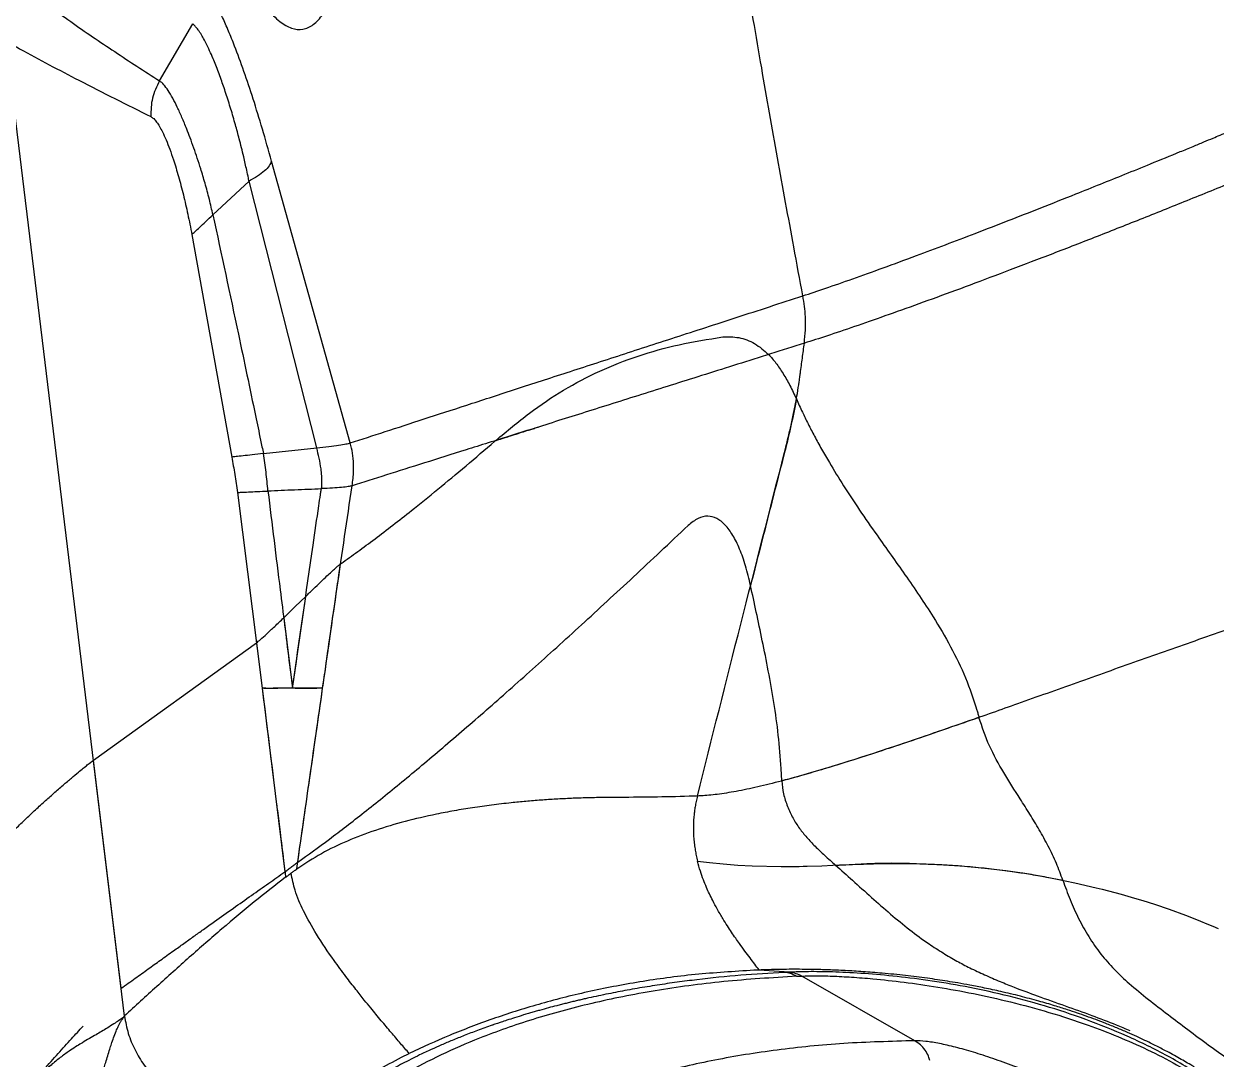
# Model space of a CAD drawing. Extents: x 943 to 1030, y 781 to 934.
# Drawn here: x 951.5 to 961.41, y 828.39 to 836.98 of the extents above; entities that cross this region are included whole.
import ezdxf

# ---------------------------------------------------------------- set-up
doc = ezdxf.new("R2010")
doc.units = 0
doc.header["$MEASUREMENT"] = 0
doc.layers.add('1', color=4, linetype='Continuous')

# ---------------------------------------------------------------- blocks, each defined once
blk = doc.blocks.new('AIRA')
at = {"layer": '1', "color": 3, "linetype": 'Continuous', "lineweight": 25}
for p, q in [((9.4543, 33.3435), (9.7304, 33.8169)), ((9.1633, 25.5773), (8.1803, 33.6719)), ((11.039, 30.3366), (10.3841, 32.6771)), ((10.1977, 32.5111), (9.898, 32.2309)), ((10.7598, 30.2957), (10.1977, 32.5111)), ((9.7225, 32.067), (10.054, 30.2195)), ((10.3169, 30.2479), (10.7598, 30.2957)), ((10.103, 29.9256), (10.3067, 28.2988)), ((10.559, 28.2988), (10.6685, 29.0619)), ((10.4856, 28.8843), (10.4939, 28.8924)), ((10.4856, 28.8843), (10.559, 28.2988)), ((8.9053, 27.7016), (10.2595, 28.6769)), ((10.2595, 28.6769), (10.3067, 28.2988)), ((10.3067, 28.2988), (10.4963, 26.7754)), ((9.1354, 25.8075), (8.9053, 27.7016)), ((14.6222, 27.5298), (14.6169, 27.6324)), ((14.6851, 25.9416), (14.6423, 25.9395)), ((14.7464, 25.9076), (14.7898, 25.9095)), ((15.7286, 25.3722), (14.7899, 25.9096)), ((9.1632, 25.578), (9.1486, 25.5635)), ((11.4642, 25.2351), (11.5277, 25.2662))]:
    blk.add_line(p, q, dxfattribs=at)
at = {"layer": '1', "color": 3, "linetype": 'Continuous', "lineweight": 25, "flags": 128}
for points in [[(10.4939, 28.8924), (10.5812, 28.9771), (10.6685, 29.0619)], [(13.9231, 26.864), (14.0223, 26.8524), (14.1357, 26.8408), (14.2579, 26.8308), (14.378, 26.8237), (14.617, 26.8182), (14.6463, 26.8183), (14.676, 26.8184), (14.7063, 26.8188), (14.7371, 26.8192), (14.7684, 26.8198), (14.8003, 26.8206), (14.8327, 26.8215), (14.9551, 26.8256), (15.0462, 26.8293), (15.1028, 26.8317), (15.1175, 26.8323), (15.1214, 26.8325), (15.1225, 26.8326), (15.1228, 26.8326), (15.1229, 26.8326), (15.123, 26.8326), (15.123, 26.8326), (15.123, 26.8326), (15.123, 26.8326), (15.123, 26.8326), (15.123, 26.8326), (15.123, 26.8326), (15.123, 26.8326), (15.3025, 26.8393), (15.4719, 26.8433), (15.653, 26.844), (15.7703, 26.842), (15.8525, 26.8394), (15.9665, 26.8342), (16.1129, 26.8246), (16.3092, 26.8067), (16.4846, 26.7856), (16.6384, 26.7631), (16.7702, 26.7409), (16.8958, 26.7175), (17.0567, 26.6843), (17.2353, 26.6429), (17.285, 26.6306), (17.336, 26.6175), (17.3881, 26.6037), (17.4415, 26.5891), (17.4962, 26.5737), (17.552, 26.5574), (17.6229, 26.536), (17.7187, 26.5055), (17.8394, 26.4646), (17.9761, 26.4147), (18.0404, 26.3898), (18.0998, 26.366), (18.154, 26.3436), (18.2032, 26.3226), (18.2473, 26.3033)], [(14.6851, 25.9417), (14.5599, 25.9506), (14.4346, 25.9596)]]:
    blk.add_lwpolyline(points, dxfattribs=at)
at = {"layer": '1', "color": 3, "linetype": 'Continuous', "lineweight": 25}
for points, knots in [([(9.5517, 36.1728), (9.5796, 36.0433), (9.6352, 35.7852), (9.728, 35.4239), (9.8257, 35.0876), (9.9278, 34.7815), (10.0328, 34.5096), (10.1391, 34.2757), (10.2455, 34.0828), (10.3506, 33.9335), (10.4531, 33.8299), (10.5518, 33.7731), (10.6455, 33.7643), (10.733, 33.8033), (10.813, 33.8895), (10.8846, 34.022), (10.9467, 34.1992), (10.9985, 34.4176), (11.039, 34.6758), (11.0675, 34.9696), (11.0841, 35.2952), (11.0883, 35.6481), (11.0802, 36.0235), (11.0599, 36.4164), (11.0289, 36.8214), (10.9992, 37.0967), (10.9844, 37.2344)], [0, 0, 0, 0, 0.041918, 0.083555, 0.125087, 0.166849, 0.208535, 0.250098, 0.291827, 0.333521, 0.375107, 0.416819, 0.458521, 0.500124, 0.54182, 0.583519, 0.625153, 0.666897, 0.708426, 0.750188, 0.791792, 0.833475, 0.875197, 0.916725, 0.958348, 1, 1, 1, 1]), ([(14.7981, 31.5579), (14.7729, 31.6934), (14.7019, 32.0753), (14.587, 32.706), (14.4753, 33.336), (14.3432, 34.1026), (14.2116, 34.8999), (14.0983, 35.6386), (14.0436, 36.0138), (14.0289, 36.1158), (14.0244, 36.1469), (14.023, 36.157), (14.0225, 36.1607)], [0, 0, 0, 0, 0.088778, 0.250206, 0.412529, 0.500272, 0.750194, 0.931499, 0.97985, 0.99345, 0.997606, 1, 1, 1, 1]), ([(10.3841, 32.6771), (10.3591, 32.767), (10.3093, 32.9464), (10.2323, 33.1953), (10.155, 33.4266), (10.0865, 33.6125), (10.0276, 33.7586), (9.9781, 33.8707), (9.922, 33.9848), (9.8609, 34.0909), (9.8207, 34.1338), (9.8009, 34.1549)], [0, 0, 0, 0, 0.1255704, 0.2504868, 0.3749645, 0.5002854, 0.5838086, 0.6671868, 0.7503629, 0.876941, 1, 1, 1, 1]), ([(8.3272, 34.0658), (8.3979, 34.0334), (8.5396, 33.9686), (8.7146, 33.8343), (8.8981, 33.7093), (9.0814, 33.5858), (9.2667, 33.4639), (9.3918, 33.3836), (9.4543, 33.3435)], [0, 0, 0, 0, 0.1663231, 0.3330883, 0.4995821, 0.6663226, 0.8331321, 1, 1, 1, 1]), ([(10.1977, 32.5111), (10.1977, 32.5111), (10.1976, 32.5113), (10.1975, 32.5119), (10.197, 32.5139), (10.1955, 32.5216), (10.1893, 32.5516), (10.1754, 32.6175), (10.1503, 32.7278), (10.1189, 32.8542), (10.0831, 32.9863), (10.0529, 33.09), (10.0265, 33.1754), (10.0058, 33.2393), (9.9856, 33.2994), (9.9648, 33.3587), (9.9435, 33.4166), (9.9212, 33.4742), (9.8969, 33.5339), (9.8694, 33.5968), (9.841, 33.6559), (9.8142, 33.706), (9.7927, 33.7414), (9.7727, 33.7707), (9.7578, 33.7896), (9.743, 33.8058), (9.7352, 33.8127), (9.7304, 33.8169)], [0, 0, 0, 0, 0.00003, 0.000268, 0.000915, 0.003249, 0.012233, 0.047685, 0.106696, 0.189285, 0.257305, 0.335628, 0.37733, 0.419163, 0.461052, 0.499544, 0.544483, 0.589181, 0.633703, 0.692057, 0.757152, 0.810011, 0.86229, 0.896501, 0.943228, 0.964698, 1, 1, 1, 1]), ([(14.7981, 31.5578), (14.8594, 31.5783), (14.9823, 31.6192), (15.2077, 31.6979), (15.4602, 31.7885), (15.7205, 31.8843), (15.9786, 31.9812), (16.2325, 32.078), (16.4973, 32.1804), (16.7765, 32.2896), (17.0338, 32.3916), (17.2677, 32.4852), (17.4751, 32.5688), (17.6955, 32.6584), (17.8851, 32.736), (18.0334, 32.797), (18.1243, 32.8346), (18.1993, 32.8656), (18.2899, 32.9033), (18.3906, 32.9452), (18.5037, 32.9925), (18.6527, 33.0549), (18.8382, 33.1331), (19.0691, 33.2313), (19.2924, 33.3269), (19.5199, 33.4252), (19.746, 33.5238), (19.9736, 33.624), (20.1241, 33.6912), (20.1997, 33.7249)], [0, 0, 0, 0, 0.062361, 0.124987, 0.187487, 0.249969, 0.299871, 0.34873, 0.400256, 0.449317, 0.499954, 0.534926, 0.568701, 0.603905, 0.643702, 0.660783, 0.675294, 0.687248, 0.696568, 0.718418, 0.734945, 0.74999, 0.788504, 0.821849, 0.857845, 0.892648, 0.928109, 0.963877, 1, 1, 1, 1]), ([(8.1843, 33.6695), (8.2203, 33.6496), (8.4205, 33.5393), (8.8202, 33.3259), (9.183, 33.1458), (9.3823, 33.0469)], [0, 0, 0, 0, 0.0899966, 0.4999915, 1, 1, 1, 1]), ([(9.898, 32.2309), (9.8882, 32.274), (9.8679, 32.364), (9.8334, 32.4917), (9.7995, 32.6052), (9.768, 32.7023), (9.7385, 32.7884), (9.7092, 32.8686), (9.6763, 32.9541), (9.6407, 33.0402), (9.6019, 33.1261), (9.5635, 33.202), (9.5262, 33.2647), (9.4897, 33.3155), (9.4662, 33.3341), (9.4543, 33.3435)], [0, 0, 0, 0, 0.080133, 0.167371, 0.250016, 0.312559, 0.375037, 0.441806, 0.500054, 0.58533, 0.668657, 0.750059, 0.835642, 0.916675, 1, 1, 1, 1]), ([(20.267, 33.3168), (20.1353, 33.2581), (19.8717, 33.1408), (19.4692, 32.966), (19.0648, 32.7933), (18.6606, 32.6238), (18.2594, 32.4583), (17.8638, 32.2978), (17.4764, 32.1432), (17.0999, 31.9953), (16.737, 31.8551), (16.3903, 31.7234), (16.0626, 31.6012), (15.7568, 31.4894), (15.4754, 31.3887), (15.222, 31.3005), (14.9959, 31.224), (14.8724, 31.1845), (14.8106, 31.1647)], [0, 0, 0, 0, 0.0625, 0.125002, 0.187503, 0.250005, 0.312506, 0.375008, 0.43751, 0.500011, 0.562511, 0.625012, 0.687511, 0.75001, 0.812508, 0.875006, 0.937503, 1, 1, 1, 1]), ([(9.3823, 33.0469), (9.3901, 33.042), (9.4059, 33.0318), (9.4301, 33.003), (9.4545, 32.9658), (9.4807, 32.9169), (9.5093, 32.8542), (9.5399, 32.7761), (9.5746, 32.6754), (9.6127, 32.5497), (9.6524, 32.3983), (9.6898, 32.2376), (9.7116, 32.1238), (9.7225, 32.067)], [0, 0, 0, 0, 0.0612389, 0.1249774, 0.1862388, 0.2499844, 0.3300123, 0.4131454, 0.5000104, 0.623411, 0.7500129, 0.8750136, 1, 1, 1, 1]), ([(10.3841, 32.6771), (10.3788, 32.6641), (10.3682, 32.6379), (10.3276, 32.5952), (10.2717, 32.552), (10.2222, 32.5246), (10.1977, 32.5111)], [0, 0, 0, 0, 0.247432, 0.500009, 0.752581, 1, 1, 1, 1]), ([(9.7225, 32.067), (9.7305, 32.0744), (9.7464, 32.0893), (9.7871, 32.1272), (9.8375, 32.1744), (9.8774, 32.2118), (9.898, 32.2309)], [0, 0, 0, 0, 0.250695, 0.500146, 0.743612, 1, 1, 1, 1]), ([(9.898, 32.2309), (9.9685, 31.9007), (10.0873, 31.3453), (10.2185, 30.7214), (10.2873, 30.3905), (10.3091, 30.2854), (10.3169, 30.2479)], [0, 0, 0, 0, 0.500044, 0.841135, 0.943343, 1, 1, 1, 1]), ([(11.039, 30.3366), (11.1337, 30.3674), (11.3229, 30.4288), (11.6465, 30.534), (12.0003, 30.649), (12.3877, 30.775), (12.8059, 30.911), (13.2544, 31.0567), (13.7339, 31.2124), (14.2445, 31.3781), (14.6135, 31.4979), (14.7981, 31.5578)], [0, 0, 0, 0, 0.112201, 0.224299, 0.336364, 0.448474, 0.560542, 0.670454, 0.780281, 0.890102, 1, 1, 1, 1]), ([(14.8106, 31.1647), (14.8167, 31.2378), (14.8276, 31.3693), (14.8072, 31.4999), (14.7981, 31.5578)], [0, 0, 0, 0, 0.555933, 1, 1, 1, 1]), ([(12.2472, 30.3572), (12.3402, 30.435), (12.5273, 30.5914), (12.8085, 30.7802), (13.1066, 30.9376), (13.4254, 31.0624), (13.7657, 31.1591), (14.0104, 31.1975), (14.133, 31.2168)], [0, 0, 0, 0, 0.164963, 0.331987, 0.500027, 0.6663, 0.832711, 1, 1, 1, 1]), ([(14.133, 31.2168), (14.1773, 31.2178), (14.2659, 31.2199), (14.4013, 31.1694), (14.4764, 31.1039), (14.514, 31.0713)], [0, 0, 0, 0, 0.33286, 0.66669, 1, 1, 1, 1]), ([(14.8106, 31.1647), (14.6228, 31.1055), (14.2473, 30.9873), (13.7287, 30.824), (13.2423, 30.6708), (12.7907, 30.5285), (12.3752, 30.3976), (11.9948, 30.2776), (11.649, 30.1685), (11.3323, 30.0686), (11.1467, 30.01), (11.0539, 29.9807)], [0, 0, 0, 0, 0.11193, 0.223759, 0.335594, 0.447517, 0.559594, 0.669691, 0.779744, 0.889826, 1, 1, 1, 1]), ([(14.7773, 30.9161), (14.7828, 30.9577), (14.794, 31.0408), (14.8051, 31.1234), (14.8106, 31.1647)], [0, 0, 0, 0, 0.4999979, 1, 1, 1, 1]), ([(14.514, 31.0713), (14.5342, 31.0483), (14.5753, 31.0019), (14.6337, 30.9146), (14.6911, 30.8158), (14.7265, 30.7401), (14.7441, 30.7023)], [0, 0, 0, 0, 0.247064, 0.49993, 0.750662, 1, 1, 1, 1]), ([(14.6459, 30.2588), (14.6467, 30.2617), (14.6602, 30.3148), (14.6819, 30.4032), (14.7057, 30.5088), (14.7287, 30.6182), (14.7487, 30.7241), (14.765, 30.828), (14.7725, 30.8812), (14.7758, 30.9056), (14.7769, 30.9134), (14.7773, 30.9161)], [0, 0, 0, 0, 0.013897, 0.250017, 0.412563, 0.500037, 0.749994, 0.890897, 0.965348, 0.98765, 1, 1, 1, 1]), ([(14.7441, 30.7023), (14.7296, 30.6271), (14.7005, 30.4768), (14.6641, 30.3314), (14.6459, 30.2588)], [0, 0, 0, 0, 0.499929, 1, 1, 1, 1]), ([(14.7441, 30.7023), (14.7603, 30.6663), (14.7909, 30.5986), (14.8412, 30.4947), (14.894, 30.3921), (14.9528, 30.285), (15.0312, 30.1493), (15.1343, 29.9818), (15.2667, 29.7802), (15.4005, 29.5876), (15.5286, 29.4082), (15.6474, 29.2408), (15.7652, 29.0704), (15.8947, 28.8727), (16.027, 28.6479), (16.1547, 28.3901), (16.214, 28.2088), (16.2435, 28.1186)], [0, 0, 0, 0, 0.054756, 0.103094, 0.15154, 0.200248, 0.250309, 0.333001, 0.416174, 0.500088, 0.563711, 0.625247, 0.689361, 0.750619, 0.835106, 0.917933, 1, 1, 1, 1]), ([(12.2472, 30.3572), (12.2534, 30.3591), (12.2682, 30.3638), (12.2944, 30.3721), (12.3286, 30.3828), (12.3654, 30.3944), (12.4107, 30.4086), (12.4611, 30.4245), (12.5129, 30.4409), (12.5571, 30.4548), (12.5837, 30.4632), (12.598, 30.4678), (12.5998, 30.4683)], [0, 0, 0, 0, 0.054012, 0.13067, 0.229972, 0.351919, 0.448437, 0.618379, 0.780143, 0.882858, 0.985574, 1, 1, 1, 1]), ([(10.7598, 30.2957), (10.7944, 30.2995), (10.8634, 30.3072), (10.945, 30.3182), (11.0079, 30.3285), (11.0287, 30.3339), (11.039, 30.3366)], [0, 0, 0, 0, 0.249979, 0.4999851, 0.749999, 1, 1, 1, 1]), ([(10.9625, 29.335), (11.008, 29.3675), (11.0985, 29.4322), (11.2423, 29.5391), (11.3908, 29.6525), (11.5634, 29.7879), (11.7641, 29.9503), (11.9942, 30.1411), (12.1587, 30.2816), (12.2394, 30.3506)], [0, 0, 0, 0, 0.128135, 0.254612, 0.379459, 0.502691, 0.670299, 0.8383, 1, 1, 1, 1]), ([(11.0539, 29.9807), (11.0569, 30.0012), (11.0627, 30.0414), (11.0664, 30.1018), (11.0662, 30.1716), (11.0597, 30.2518), (11.0459, 30.3084), (11.039, 30.3366)], [0, 0, 0, 0, 0.171561, 0.336655, 0.500233, 0.750658, 1, 1, 1, 1]), ([(10.3169, 30.2479), (10.285, 30.2444), (10.2213, 30.2376), (10.1454, 30.2294), (10.0862, 30.223), (10.0647, 30.2206), (10.054, 30.2195)], [0, 0, 0, 0, 0.249958, 0.499949, 0.749965, 1, 1, 1, 1]), ([(10.054, 30.2195), (10.0628, 30.1716), (10.0805, 30.0758), (10.0955, 29.9756), (10.103, 29.9256)], [0, 0, 0, 0, 0.500361, 1, 1, 1, 1]), ([(10.3546, 29.9378), (10.3498, 29.9906), (10.3402, 30.096), (10.3247, 30.1972), (10.3169, 30.2479)], [0, 0, 0, 0, 0.500007, 1, 1, 1, 1]), ([(10.7988, 29.9576), (10.7988, 29.9576), (10.7989, 29.9576), (10.799, 29.9577), (10.7992, 29.9579), (10.7997, 29.9588), (10.8006, 29.9623), (10.8025, 29.9768), (10.8046, 30.0315), (10.7969, 30.1441), (10.7737, 30.2389), (10.7598, 30.2957)], [0, 0, 0, 0, 0.00026, 0.000535, 0.00117, 0.002957, 0.009098, 0.032245, 0.127323, 0.47718, 1, 1, 1, 1]), ([(13.9216, 27.4043), (14.0415, 27.8802), (14.2812, 28.8319), (14.5243, 29.7831), (14.6459, 30.2588)], [0, 0, 0, 0, 0.4999998, 1, 1, 1, 1]), ([(14.6459, 30.2588), (14.5988, 30.0744), (14.5044, 29.7058), (14.4105, 29.3372), (14.3636, 29.1528)], [0, 0, 0, 0, 0.5000008, 1, 1, 1, 1]), ([(10.103, 29.9256), (10.1132, 29.926), (10.1337, 29.9269), (10.1909, 29.9295), (10.2637, 29.9328), (10.3243, 29.9355), (10.3546, 29.9369)], [0, 0, 0, 0, 0.249981, 0.499981, 0.749995, 1, 1, 1, 1]), ([(10.3545, 29.9378), (10.3883, 29.6644), (10.4462, 29.1962), (10.5118, 28.6744), (10.545, 28.4101), (10.5548, 28.3319), (10.5579, 28.3074), (10.559, 28.2988)], [0, 0, 0, 0, 0.500402, 0.856949, 0.955149, 0.984243, 1, 1, 1, 1]), ([(10.3546, 29.9389), (10.4286, 29.942), (10.5767, 29.9483), (10.7248, 29.9545), (10.7988, 29.9576)], [0, 0, 0, 0, 0.499999, 1, 1, 1, 1]), ([(10.559, 28.2988), (10.6158, 28.6956), (10.6881, 29.2005), (10.7659, 29.7368), (10.7882, 29.8873), (10.7954, 29.9353), (10.7979, 29.9517), (10.7988, 29.9573)], [0, 0, 0, 0, 0.7175412, 0.9131558, 0.9701731, 0.9899187, 1, 1, 1, 1]), ([(11.0539, 29.9807), (11.0444, 29.9784), (11.0255, 29.9739), (10.9678, 29.9675), (10.8931, 29.9619), (10.8302, 29.9588), (10.7988, 29.9573)], [0, 0, 0, 0, 0.249981, 0.499978, 0.749988, 1, 1, 1, 1]), ([(10.8091, 28.2988), (10.8491, 28.5792), (10.929, 29.1401), (11.0123, 29.7005), (11.0539, 29.9807)], [0, 0, 0, 0, 0.500001, 1, 1, 1, 1]), ([(14.3636, 29.1528), (14.3505, 29.2083), (14.3246, 29.3185), (14.2746, 29.4576), (14.2177, 29.5728), (14.1537, 29.6593), (14.0837, 29.7145), (14.0081, 29.7341), (13.9277, 29.718), (13.8727, 29.6735), (13.8449, 29.6509)], [0, 0, 0, 0, 0.130148, 0.258682, 0.385159, 0.509419, 0.631746, 0.753036, 0.874954, 1, 1, 1, 1]), ([(10.6021, 26.8551), (10.6882, 26.917), (10.86, 27.0405), (11.1502, 27.2648), (11.4633, 27.5171), (11.8021, 27.8006), (12.1641, 28.1129), (12.5489, 28.4536), (12.9561, 28.8224), (13.3858, 29.2186), (13.6917, 29.5067), (13.8449, 29.6509)], [0, 0, 0, 0, 0.112555, 0.224619, 0.336317, 0.447775, 0.559418, 0.669303, 0.77928, 0.889471, 1, 1, 1, 1]), ([(10.6685, 29.0619), (10.6902, 29.083), (10.7327, 29.1242), (10.7919, 29.1814), (10.8421, 29.2294), (10.8828, 29.2674), (10.9147, 29.2964), (10.9411, 29.319), (10.9519, 29.3272), (10.9573, 29.3313)], [0, 0, 0, 0, 0.177322, 0.346118, 0.509468, 0.638642, 0.756078, 0.877291, 1, 1, 1, 1]), ([(10.8091, 28.2988), (10.8179, 28.3602), (10.8426, 28.5323), (10.883, 28.8139), (10.9236, 29.0967), (10.9483, 29.2687), (10.9573, 29.3313)], [0, 0, 0, 0, 0.178315, 0.500001, 0.818277, 1, 1, 1, 1]), ([(20.1695, 29.3882), (19.9939, 29.3344), (19.6427, 29.2268), (19.1196, 29.0563), (18.5998, 28.8815), (18.0845, 28.7032), (17.5748, 28.5236), (17.0724, 28.3448), (16.6002, 28.1766), (16.1601, 28.0214), (15.7536, 27.8807), (15.3651, 27.7509), (15.0407, 27.6485), (14.7767, 27.571), (14.5662, 27.5142), (14.3733, 27.4681), (14.2005, 27.434), (14.0471, 27.4112), (13.9634, 27.4066), (13.9216, 27.4043)], [0, 0, 0, 0, 0.071439, 0.142878, 0.214316, 0.285752, 0.357187, 0.42862, 0.500048, 0.562548, 0.625044, 0.687535, 0.750019, 0.791685, 0.833349, 0.875012, 0.916674, 0.958336, 1, 1, 1, 1]), ([(14.6169, 27.6324), (14.6104, 27.7252), (14.5972, 27.9114), (14.5582, 28.1829), (14.5118, 28.4456), (14.4611, 28.6965), (14.4103, 28.9348), (14.3791, 29.0802), (14.3636, 29.1528)], [0, 0, 0, 0, 0.164887, 0.331039, 0.498323, 0.664719, 0.83258, 1, 1, 1, 1]), ([(10.2595, 28.6769), (10.2693, 28.6847), (10.289, 28.7004), (10.3432, 28.7501), (10.4094, 28.8113), (10.4602, 28.86), (10.4856, 28.8843)], [0, 0, 0, 0, 0.247195, 0.4957828, 0.7477738, 1, 1, 1, 1]), ([(10.559, 28.2988), (10.5273, 28.299), (10.4951, 28.2991), (10.4633, 28.2991), (10.4376, 28.299), (10.3878, 28.2987), (10.335, 28.2988), (10.3153, 28.2988), (10.3067, 28.2988)], [0, 0, 0, 0, 0.258591, 0.263006, 0.294914, 0.500299, 0.78101, 1, 1, 1, 1]), ([(10.559, 28.2988), (10.5443, 28.2988), (10.5109, 28.2988), (10.4653, 28.2989), (10.4225, 28.2987), (10.3762, 28.2987), (10.3331, 28.2986), (10.315, 28.2987), (10.3067, 28.2988)], [0, 0, 0, 0, 0.11805, 0.269411, 0.40341, 0.538014, 0.7885, 1, 1, 1, 1]), ([(10.3067, 28.2988), (10.3393, 28.0374), (10.3792, 27.7168), (10.4214, 27.3782), (10.4383, 27.2419), (10.4578, 27.0854), (10.4786, 26.9176), (10.4941, 26.7925), (10.4998, 26.7467), (10.5019, 26.7301)], [0, 0, 0, 0, 0.499956, 0.613028, 0.647492, 0.760747, 0.912354, 0.968235, 1, 1, 1, 1]), ([(10.8091, 28.2988), (10.8004, 28.2988), (10.7826, 28.2988), (10.7275, 28.2988), (10.6537, 28.2988), (10.5917, 28.2988), (10.559, 28.2988)], [0, 0, 0, 0, 0.242126, 0.499573, 0.736714, 1, 1, 1, 1]), ([(10.7622, 28.2982), (10.7489, 28.298), (10.7191, 28.2977), (10.6484, 28.2985), (10.5883, 28.2987), (10.559, 28.2988)], [0, 0, 0, 0, 0.291927, 0.6544817, 1, 1, 1, 1]), ([(10.5939, 26.7978), (10.6294, 27.0459), (10.7011, 27.5462), (10.7729, 28.0465), (10.8091, 28.2988)], [0, 0, 0, 0, 0.495791, 1, 1, 1, 1]), ([(10.6021, 26.8551), (10.6356, 27.0888), (10.7045, 27.57), (10.7736, 28.0512), (10.8091, 28.2988)], [0, 0, 0, 0, 0.485482, 1, 1, 1, 1]), ([(16.2606, 28.057), (16.1595, 28.0217), (15.9574, 27.951), (15.6645, 27.8509), (15.3813, 27.7567), (15.1113, 27.6706), (14.8549, 27.5929), (14.6998, 27.5508), (14.6222, 27.5298)], [0, 0, 0, 0, 0.166683, 0.333359, 0.500028, 0.666694, 0.833352, 1, 1, 1, 1]), ([(16.2435, 28.1186), (16.2464, 28.1083), (16.2522, 28.0878), (16.2578, 28.0672), (16.2606, 28.057)], [0, 0, 0, 0, 0.502432, 1, 1, 1, 1]), ([(16.9575, 26.7052), (16.9405, 26.7518), (16.9055, 26.8481), (16.8381, 26.9874), (16.7633, 27.123), (16.6841, 27.2534), (16.5842, 27.4103), (16.4661, 27.5963), (16.3404, 27.8182), (16.2872, 27.9775), (16.2606, 28.057)], [0, 0, 0, 0, 0.097796, 0.201756, 0.304561, 0.402403, 0.501744, 0.67004, 0.835276, 1, 1, 1, 1]), ([(8.0694, 26.9293), (8.0979, 26.9612), (8.154, 27.0242), (8.2394, 27.1128), (8.3258, 27.1984), (8.4122, 27.2801), (8.4967, 27.3573), (8.5775, 27.4293), (8.6532, 27.495), (8.7218, 27.5536), (8.7772, 27.6), (8.8207, 27.6357), (8.8676, 27.6735), (8.8901, 27.6903), (8.9053, 27.7016)], [0, 0, 0, 0, 0.0873175, 0.1718154, 0.2533075, 0.3415838, 0.4265198, 0.5078845, 0.5946747, 0.677247, 0.7554505, 0.8171719, 0.8770583, 1, 1, 1, 1]), ([(14.6222, 27.5298), (14.6262, 27.494), (14.6343, 27.4218), (14.6687, 27.3181), (14.7133, 27.2219), (14.7678, 27.1361), (14.8304, 27.0592), (14.9005, 26.9851), (14.9813, 26.9088), (15.0394, 26.8574), (15.0701, 26.8302)], [0, 0, 0, 0, 0.127161, 0.255951, 0.381798, 0.499109, 0.611048, 0.728382, 0.856403, 1, 1, 1, 1]), ([(13.2744, 27.393), (13.2268, 27.3927), (13.1359, 27.3921), (13.003, 27.3895), (12.8747, 27.385), (12.7469, 27.3785), (12.6212, 27.3703), (12.4973, 27.3602), (12.3605, 27.3469), (12.2124, 27.3297), (12.0545, 27.3077), (11.9015, 27.2825), (11.712, 27.2462), (11.4911, 27.1948), (11.2451, 27.1217), (11.014, 27.0338), (10.796, 26.9301), (10.6612, 26.8418), (10.5939, 26.7978)], [0, 0, 0, 0, 0.041843, 0.079941, 0.119824, 0.159481, 0.19937, 0.239601, 0.27987, 0.335052, 0.390092, 0.444991, 0.499749, 0.600292, 0.700805, 0.801146, 0.900682, 1, 1, 1, 1]), ([(13.9216, 27.4043), (13.9205, 27.4042), (13.9108, 27.4039), (13.7982, 27.4001), (13.5785, 27.395), (13.3787, 27.3937), (13.2744, 27.393)], [0, 0, 0, 0, 0.005068, 0.042876, 0.499959, 1, 1, 1, 1]), ([(13.9215, 27.4043), (13.918, 27.3892), (13.9109, 27.3587), (13.9032, 27.3172), (13.8975, 27.2795), (13.893, 27.2409), (13.8896, 27.1979), (13.888, 27.1501), (13.8885, 27.1015), (13.8914, 27.0518), (13.8966, 27.0021), (13.9038, 26.9549), (13.9125, 26.9087), (13.9194, 26.8796), (13.9231, 26.864)], [0, 0, 0, 0, 0.069217, 0.139734, 0.194478, 0.249896, 0.328164, 0.411464, 0.500047, 0.594299, 0.696194, 0.798624, 0.892342, 1, 1, 1, 1]), ([(10.4963, 26.7754), (10.5056, 26.7821), (10.5237, 26.7952), (10.5527, 26.8176), (10.5797, 26.8387), (10.5949, 26.8499), (10.6021, 26.8551)], [0, 0, 0, 0, 0.284761, 0.549051, 0.788835, 1, 1, 1, 1]), ([(14.4346, 25.9596), (14.4225, 25.9756), (14.3972, 26.0089), (14.3579, 26.0612), (14.3155, 26.1185), (14.2757, 26.1733), (14.2389, 26.2255), (14.2055, 26.2742), (14.1699, 26.3279), (14.1296, 26.3918), (14.0888, 26.4612), (14.0516, 26.5304), (14.0222, 26.59), (13.9961, 26.6475), (13.9709, 26.7096), (13.9453, 26.7815), (13.9307, 26.8355), (13.9231, 26.864)], [0, 0, 0, 0, 0.062235, 0.12936, 0.202105, 0.282009, 0.336731, 0.396272, 0.460583, 0.529625, 0.619916, 0.694095, 0.752289, 0.805153, 0.865817, 0.929346, 1, 1, 1, 1]), ([(15.0701, 26.8301), (15.1079, 26.8318), (15.1779, 26.835), (15.2795, 26.8409), (15.3724, 26.8454), (15.4625, 26.8481), (15.5559, 26.8486), (15.6588, 26.8467), (15.7776, 26.8426), (15.8916, 26.8379), (16.0072, 26.832), (16.1077, 26.825), (16.2104, 26.8163), (16.3003, 26.8074), (16.3887, 26.7977), (16.4728, 26.7873), (16.5751, 26.773), (16.696, 26.7545), (16.83, 26.7308), (16.9181, 26.7131), (16.9575, 26.7052)], [0, 0, 0, 0, 0.067969, 0.126214, 0.178212, 0.227467, 0.277489, 0.331788, 0.393855, 0.467158, 0.511951, 0.574941, 0.623125, 0.67051, 0.713005, 0.758322, 0.798513, 0.868149, 0.940946, 1, 1, 1, 1]), ([(9.1354, 25.8075), (9.1743, 25.8354), (9.2495, 25.8893), (9.3581, 25.9671), (9.4643, 26.0431), (9.5629, 26.1136), (9.6557, 26.1798), (9.7384, 26.2388), (9.8229, 26.2991), (9.9325, 26.377), (10.0656, 26.4715), (10.2158, 26.5779), (10.3587, 26.6788), (10.4512, 26.7437), (10.4963, 26.7754)], [0, 0, 0, 0, 0.084938, 0.163902, 0.236892, 0.316946, 0.379609, 0.440132, 0.498512, 0.565387, 0.681446, 0.792568, 0.898753, 1, 1, 1, 1]), ([(10.5019, 26.7301), (10.5094, 26.7357), (10.5219, 26.7452), (10.5366, 26.7562), (10.5441, 26.7619), (10.5465, 26.7636), (10.5468, 26.7638)], [0, 0, 0, 0, 0.5010942, 0.8392423, 0.9804789, 1, 1, 1, 1]), ([(10.5467, 26.7638), (10.5546, 26.7695), (10.5702, 26.781), (10.586, 26.7922), (10.5939, 26.7978)], [0, 0, 0, 0, 0.499828, 1, 1, 1, 1]), ([(11.5277, 25.2662), (11.5039, 25.2941), (11.4542, 25.3522), (11.3769, 25.4429), (11.2941, 25.541), (11.2196, 25.6309), (11.1495, 25.7171), (11.0802, 25.8039), (10.9961, 25.9128), (10.8842, 26.0641), (10.7627, 26.2439), (10.653, 26.4384), (10.5776, 26.6082), (10.5562, 26.716), (10.5467, 26.7638)], [0, 0, 0, 0, 0.06089, 0.126821, 0.19777, 0.273712, 0.320517, 0.381953, 0.457981, 0.548582, 0.693929, 0.817259, 0.91892, 1, 1, 1, 1]), ([(15.0701, 26.8302), (15.1168, 26.7885), (15.2163, 26.6998), (15.367, 26.563), (15.5244, 26.4249), (15.6825, 26.2945), (15.8286, 26.1864), (15.9608, 26.1016), (16.0738, 26.035), (16.1887, 25.9746), (16.3091, 25.9189), (16.4322, 25.8653), (16.5777, 25.8064), (16.7586, 25.7401), (16.9734, 25.6636), (17.1927, 25.585), (17.3713, 25.5174), (17.4757, 25.4733), (17.5128, 25.4576)], [0, 0, 0, 0, 0.066141, 0.140767, 0.214899, 0.28723, 0.357228, 0.406598, 0.453205, 0.495887, 0.543905, 0.593596, 0.638116, 0.710242, 0.797712, 0.879984, 0.957254, 1, 1, 1, 1]), ([(10.5019, 26.7301), (10.415, 26.6627), (10.2391, 26.5265), (9.9722, 26.3021), (9.702, 26.0664), (9.4319, 25.8239), (9.2523, 25.6596), (9.1632, 25.578)], [0, 0, 0, 0, 0.195756, 0.396203, 0.598776, 0.800903, 1, 1, 1, 1]), ([(16.9575, 26.7052), (16.9767, 26.6512), (17.0151, 26.5429), (17.0866, 26.3861), (17.1708, 26.2339), (17.2693, 26.0922), (17.3829, 25.9623), (17.5165, 25.8382), (17.6678, 25.7151), (17.8314, 25.5892), (17.9984, 25.4632), (18.1642, 25.3379), (18.2779, 25.2581), (18.3329, 25.2194)], [0, 0, 0, 0, 0.083333, 0.167174, 0.2502, 0.335534, 0.416652, 0.499569, 0.599377, 0.699157, 0.798622, 0.902563, 1, 1, 1, 1]), ([(14.3908, 25.9577), (14.2261, 25.9474), (13.8961, 25.9268), (13.4386, 25.864), (13.0057, 25.7808), (12.5991, 25.6773), (12.2175, 25.5557), (11.8582, 25.4193), (11.6379, 25.3173), (11.5277, 25.2662)], [0, 0, 0, 0, 0.141676, 0.28386, 0.426499, 0.569521, 0.712845, 0.856373, 1, 1, 1, 1]), ([(14.4346, 25.9596), (14.4273, 25.9593), (14.4126, 25.9587), (14.3981, 25.958), (14.3908, 25.9577)], [0, 0, 0, 0, 0.500061, 1, 1, 1, 1]), ([(18.1805, 25.0704), (18.1526, 25.0886), (18.0994, 25.1232), (18.0104, 25.1775), (17.9099, 25.2357), (17.804, 25.2929), (17.7119, 25.3396), (17.6373, 25.3758), (17.5677, 25.4083), (17.4903, 25.4429), (17.4049, 25.4792), (17.3173, 25.5146), (17.2325, 25.5471), (17.1536, 25.5759), (17.0752, 25.6032), (16.9876, 25.6324), (16.8809, 25.6659), (16.7501, 25.704), (16.601, 25.7436), (16.45, 25.7796), (16.3106, 25.8096), (16.1911, 25.8329), (16.0889, 25.8513), (15.9704, 25.8709), (15.8248, 25.8925), (15.6435, 25.9151), (15.4929, 25.9302), (15.3771, 25.9399), (15.2988, 25.9457), (15.2229, 25.9506), (15.1489, 25.9548), (15.0553, 25.9592), (14.9502, 25.9628), (14.8416, 25.9649), (14.7468, 25.9656), (14.6582, 25.9653), (14.575, 25.964), (14.4988, 25.962), (14.4559, 25.9604), (14.4346, 25.9596)], [0, 0, 0, 0, 0.019978, 0.037981, 0.062498, 0.089765, 0.110555, 0.124995, 0.140119, 0.157435, 0.17693, 0.19726, 0.21595, 0.233527, 0.250003, 0.268361, 0.292289, 0.321779, 0.356827, 0.394091, 0.426204, 0.454562, 0.479162, 0.5, 0.541267, 0.587747, 0.639486, 0.661939, 0.683926, 0.705935, 0.727966, 0.750018, 0.791799, 0.828734, 0.860808, 0.894701, 0.931522, 0.965961, 1, 1, 1, 1]), ([(14.6423, 25.9395), (14.5219, 25.9324), (14.2753, 25.9177), (14.01, 25.8903), (13.8357, 25.8688), (13.7532, 25.8579), (13.6705, 25.8463), (13.5877, 25.8339), (13.5049, 25.8208), (13.4221, 25.8068), (13.314, 25.7876), (13.179, 25.7617), (13.0607, 25.7366), (12.9821, 25.7189), (12.9445, 25.7102), (12.9067, 25.7013), (12.8687, 25.6922), (12.8304, 25.6828), (12.7919, 25.6731), (12.7434, 25.6606), (12.6827, 25.6446), (12.6293, 25.6299), (12.5924, 25.6195), (12.5743, 25.6143), (12.5557, 25.6089), (12.5368, 25.6034), (12.5176, 25.5978), (12.4981, 25.592), (12.4595, 25.5804), (12.4066, 25.5641), (12.3442, 25.5441), (12.2974, 25.5286), (12.264, 25.5174), (12.242, 25.5099), (12.2277, 25.505), (12.2203, 25.5024), (12.2176, 25.5015), (12.2167, 25.5011), (12.2164, 25.501), (12.2163, 25.501), (12.2162, 25.501), (12.2162, 25.501), (12.2162, 25.501), (12.2162, 25.5009), (12.2162, 25.5009), (12.1753, 25.4867), (12.0974, 25.4587), (11.9875, 25.4167), (11.8881, 25.3765), (11.797, 25.3377), (11.7064, 25.2973), (11.5975, 25.2461), (11.4736, 25.1837), (11.3427, 25.1123), (11.2405, 25.052), (11.1616, 25.0025), (11.1023, 24.9637), (11.0436, 24.9235), (10.9877, 24.8834), (10.9361, 24.8447), (10.8922, 24.8102), (10.8521, 24.7778), (10.8144, 24.7462), (10.7778, 24.7144), (10.7443, 24.6846), (10.7127, 24.6562), (10.6818, 24.6282), (10.6607, 24.6092), (10.6504, 24.5999)], [0, 0, 0, 0, 0.0659651, 0.1350683, 0.1510131, 0.1671165, 0.1833784, 0.1997993, 0.2163791, 0.2331182, 0.2500168, 0.2825494, 0.3169987, 0.324996, 0.3330901, 0.3412811, 0.3495689, 0.3579537, 0.3664354, 0.3750141, 0.3901539, 0.4071285, 0.4111914, 0.4153468, 0.4195948, 0.4239354, 0.4283686, 0.4328943, 0.4375127, 0.4552442, 0.4700517, 0.4819335, 0.4889241, 0.494268, 0.4979647, 0.4993152, 0.4997458, 0.4999036, 0.4999669, 0.4999936, 0.5000051, 0.5000101, 0.5000123, 0.5000132, 0.5000137, 0.500014, 0.5299873, 0.5579324, 0.5838464, 0.6077267, 0.6309854, 0.6581729, 0.6996252, 0.739518, 0.7784878, 0.7985377, 0.8190356, 0.8399812, 0.8613743, 0.8808319, 0.8989678, 0.9132634, 0.9292343, 0.9456945, 0.9597681, 0.9725897, 0.9867686, 1, 1, 1, 1]), ([(14.7464, 25.9076), (14.5418, 25.8951), (14.1327, 25.8699), (13.5662, 25.7917), (13.037, 25.6865), (12.55, 25.5538), (12.1373, 25.4079), (11.7891, 25.2565), (11.4962, 25.1054), (11.2295, 24.943), (10.9902, 24.7701), (10.8494, 24.6477), (10.779, 24.5865)], [0, 0, 0, 0, 0.112063, 0.224093, 0.336128, 0.448143, 0.560139, 0.648118, 0.736093, 0.824069, 0.91203, 1, 1, 1, 1]), ([(18.158, 25.0479), (18.0494, 25.1153), (17.8321, 25.2503), (17.4909, 25.4147), (17.1469, 25.5533), (16.8041, 25.6656), (16.4679, 25.7552), (16.1426, 25.8244), (15.8323, 25.8756), (15.5416, 25.9113), (15.2749, 25.9337), (15.0389, 25.9447), (14.835, 25.9471), (14.7351, 25.9435), (14.6851, 25.9417)], [0, 0, 0, 0, 0.083315, 0.166634, 0.249961, 0.333296, 0.416635, 0.499982, 0.583331, 0.666676, 0.750019, 0.833355, 0.916682, 1, 1, 1, 1]), ([(14.6851, 25.9417), (14.7033, 25.9393), (14.7397, 25.9345), (14.773, 25.9179), (14.7897, 25.9095)], [0, 0, 0, 0, 0.499997, 1, 1, 1, 1]), ([(14.7898, 25.9095), (14.8259, 25.9105), (14.8982, 25.9126), (15.0397, 25.9095), (15.2, 25.9015), (15.3979, 25.886), (15.6361, 25.8601), (15.9164, 25.8199), (16.2128, 25.7661), (16.5221, 25.6973), (16.8413, 25.6113), (17.1401, 25.5143), (17.414, 25.4094), (17.6601, 25.3002), (17.9042, 25.1763), (18.0608, 25.0786), (18.139, 25.0297)], [0, 0, 0, 0, 0.062491, 0.124988, 0.18749, 0.249996, 0.333324, 0.416665, 0.500003, 0.583341, 0.666681, 0.750007, 0.812512, 0.875014, 0.937511, 1, 1, 1, 1]), ([(9.1486, 25.5635), (9.1378, 25.5555), (9.1175, 25.5404), (9.0736, 25.511), (9.0259, 25.4804), (8.9753, 25.4504), (8.9255, 25.4217), (8.8724, 25.3909), (8.8196, 25.3596), (8.7667, 25.3275), (8.7082, 25.2896), (8.6386, 25.2401), (8.5597, 25.1774), (8.4781, 25.1034), (8.4138, 25.0397), (8.3781, 25.0007), (8.3697, 24.9916)], [0, 0, 0, 0, 0.088728, 0.168015, 0.258058, 0.325015, 0.384521, 0.452108, 0.517465, 0.564824, 0.625179, 0.704859, 0.784434, 0.875276, 0.970909, 1, 1, 1, 1]), ([(8.5845, 24.5869), (8.6, 24.6001), (8.6253, 24.6218), (8.6622, 24.6545), (8.6945, 24.684), (8.7383, 24.7255), (8.7882, 24.7761), (8.8408, 24.8367), (8.8851, 24.8982), (8.9218, 24.9612), (8.9524, 25.029), (8.9752, 25.091), (8.9934, 25.1468), (9.0084, 25.1955), (9.024, 25.2474), (9.0396, 25.2986), (9.0559, 25.3488), (9.0735, 25.3994), (9.0922, 25.4486), (9.1087, 25.4867), (9.1198, 25.51), (9.1271, 25.5235), (9.1328, 25.5331), (9.1387, 25.5422), (9.1431, 25.5485), (9.147, 25.5538), (9.1505, 25.5585), (9.155, 25.5644), (9.1594, 25.5708), (9.1621, 25.5747), (9.1634, 25.5766)], [0, 0, 0, 0, 0.038819, 0.063571, 0.095802, 0.124904, 0.185166, 0.244819, 0.305665, 0.369222, 0.431965, 0.501921, 0.54312, 0.584552, 0.633082, 0.68161, 0.720528, 0.768338, 0.820951, 0.86265, 0.888925, 0.901824, 0.915463, 0.929855, 0.945014, 0.948502, 0.960254, 0.972625, 0.986391, 1, 1, 1, 1]), ([(9.1633, 25.5773), (9.172, 25.5287), (9.1893, 25.4314), (9.2478, 25.2949), (9.3232, 25.1681), (9.3851, 25.0924), (9.416, 25.0545)], [0, 0, 0, 0, 0.249881, 0.499792, 0.749869, 1, 1, 1, 1]), ([(8.3699, 24.9924), (8.4114, 25.0399), (8.4927, 25.1327), (8.6109, 25.2652), (8.7208, 25.3868), (8.7879, 25.4594), (8.8202, 25.4943)], [0, 0, 0, 0, 0.266676, 0.52216, 0.76986, 1, 1, 1, 1]), ([(15.7284, 25.3722), (15.5296, 25.3668), (15.1321, 25.356), (14.5789, 25.2997), (14.0604, 25.216), (13.5813, 25.1041), (13.1744, 24.9762), (12.8319, 24.8395), (12.5455, 24.7), (12.2873, 24.547), (12.0586, 24.3811), (11.9255, 24.2625), (11.8589, 24.2032)], [0, 0, 0, 0, 0.112081, 0.224144, 0.336129, 0.448111, 0.560138, 0.6481, 0.736036, 0.823997, 0.912001, 1, 1, 1, 1]), ([(15.8526, 25.2068), (15.8493, 25.2192), (15.8407, 25.2507), (15.8141, 25.2958), (15.7761, 25.3405), (15.7442, 25.3616), (15.7283, 25.3722)], [0, 0, 0, 0, 0.176581, 0.451027, 0.725501, 1, 1, 1, 1]), ([(17.6835, 24.5959), (17.5878, 24.654), (17.3964, 24.7702), (17.1057, 24.9209), (16.8206, 25.0534), (16.5768, 25.1528), (16.3754, 25.2259), (16.213, 25.2784), (16.0635, 25.3202), (15.9305, 25.3504), (15.8148, 25.3693), (15.7572, 25.3712), (15.7284, 25.3722)], [0, 0, 0, 0, 0.124971, 0.249954, 0.374942, 0.499926, 0.583284, 0.66664, 0.749987, 0.833333, 0.916669, 1, 1, 1, 1]), ([(10.3819, 24.5548), (10.4887, 24.6349), (10.7027, 24.7953), (11.0622, 25.0247), (11.3301, 25.1649), (11.4642, 25.2351)], [0, 0, 0, 0, 0.3323, 0.665824, 1, 1, 1, 1])]:
    blk.add_open_spline(points, degree=3, knots=knots, dxfattribs=at)
for points in [[(9.4543, 33.3435), (9.431, 33.2966), (9.3846, 33.2027), (9.3831, 33.0988), (9.3823, 33.0469)], [(14.7464, 25.9076), (14.7298, 25.9159), (14.6967, 25.9325), (14.6604, 25.9372), (14.6423, 25.9395)]]:
    blk.add_open_spline(points, degree=3, dxfattribs=at)

msp = doc.modelspace()

# ---------------------------------------------------------------- block references
at = {"layer": '1'}
msp.add_blockref('AIRA', (943.1775, 803.1658), dxfattribs=at)

doc.saveas('drawing.dxf')
